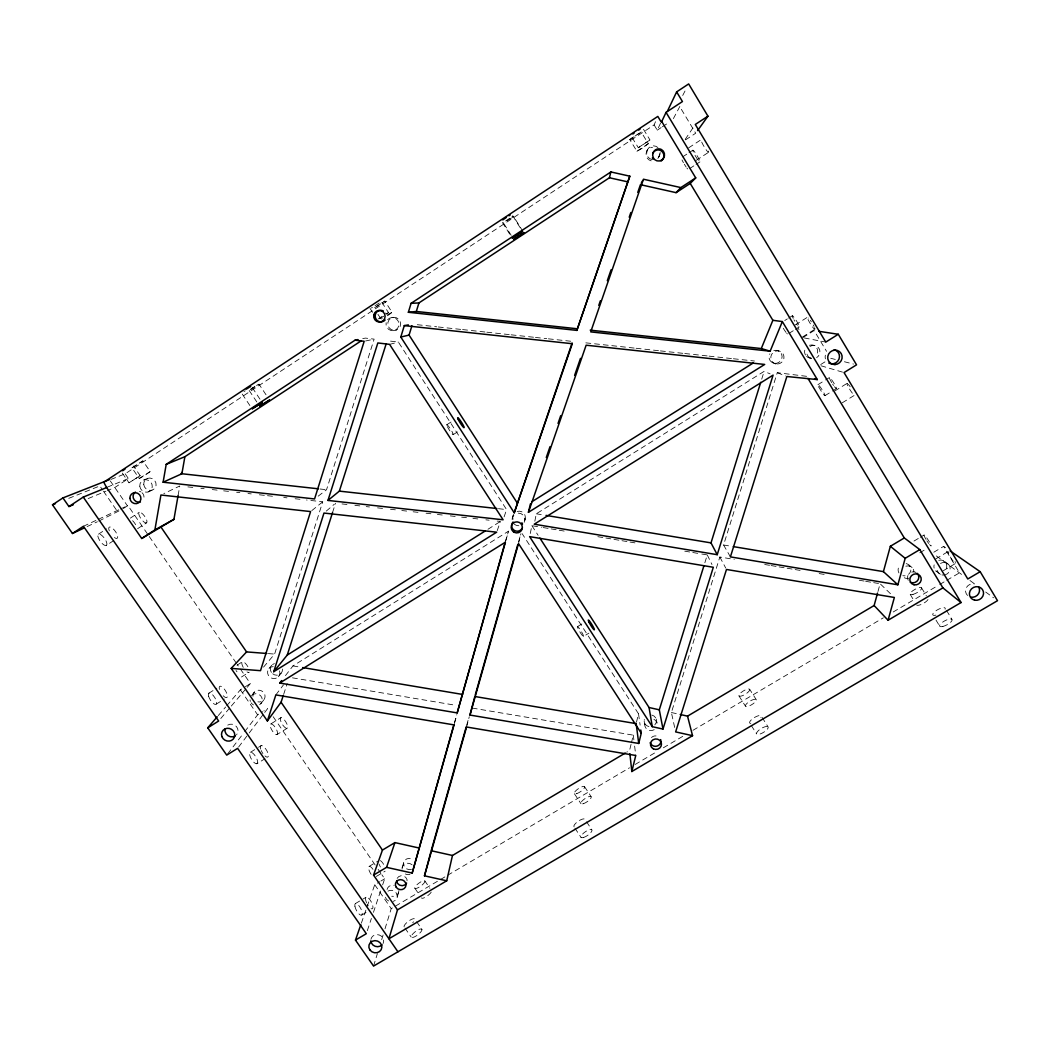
<?xml version="1.0" encoding="UTF-8"?>
<svg xmlns="http://www.w3.org/2000/svg" width="1050" height="1050" viewBox="0 0 1050 1050"><rect width="100%" height="100%" fill="white"/><g stroke="black" fill="none" stroke-linecap="round" stroke-linejoin="round"><path stroke-width="0.75" stroke-dasharray="5 3.75" d="M140.175 475.689L128.993 482.79L140.175 475.689L133.534 465.99M131.959 467.827L142.892 460.898L150.176 471.568L145.307 475.112L139.256 478.511L131.959 467.827L142.892 460.898M178.093 495.521L179.76 485.992L163.813 493.618M534.831 521.22L536.301 513.791L764.124 371.372L770.109 373.866M139.256 478.511L150.176 471.568M530.263 533.505L531.891 525.683L541.551 527.297M524.751 520.813L525.249 518.766M631.05 744.371L629.541 750.514L626.732 752.181M631.418 742.836L633.308 735.158L473.196 708.225M636.484 722.138L638.531 713.816L522.165 533.689M518.503 543.559L520.931 533.715M466.581 727.007L469.271 716.743M877.971 591.518L880.097 583.721L891.069 594.287M454.558 723.082L456.75 715.273M505.851 540.592L508.502 531.169L292.95 665.923L285.39 675.714M466.699 725.209L468.917 717.36M518.621 541.695L520.826 533.872M454.256 723.397L456.816 714.656M397.176 897.278L398.738 892.106M512.308 518.031L512.925 516.009M505.129 542.364L508.502 531.169M373.564 966.066L377.37 953.649M381.675 939.671L383.106 935.012M385.009 928.804L391.217 908.617L394.039 906.951M402.163 867.628L403.686 862.693A6.011 5.644 15.2 0 1 413.529 859.884M704.852 562.747L707.28 554.925L700.836 553.849M761.709 379.168L764.124 371.372M674.651 727.427L671.396 712.517L719.841 557.012L734.265 559.414M730.406 556.894L723.581 544.989L777.263 372.697L809.038 376.622M263.537 667.117L274.614 654.084L322.731 501.795L306.495 499.997M318.163 496.178L326.55 489.72L374.128 339.137L365.413 338.087L362.447 338.678M332.561 512.505L335.514 503.212M283.631 694.431L287.201 683.524M367.329 930.654L371.398 918.461M373.446 912.358L380.572 891.004M382.62 884.901L384.654 878.811L381.872 874.755M504.105 516.876L506.586 509.591L398.37 342.077L387.161 340.725M361.358 923.173L374.732 884.704L379.693 881.751M497.214 530.644L500.443 521.443L497.201 521.076M110.893 479.443L125.173 473.812L654.111 124.924L656.591 119.254M511.179 235.305L503.409 222.889L504.643 221.707M646.866 151.003L647.509 149.625A6.956 6.694 -73.1 0 1 658.048 147.656M654.111 124.924L657.261 130.148L661.133 121.905M522.939 231.473L513.437 216.274L512.177 217.481M682.71 95.471L685.689 89.696M673.391 118.597L680.177 105.814M658.586 157.277L659.347 155.951M685.204 139.348L694.378 125.816M266.031 394.787L259.035 384.248L249.375 390.495M238.586 747.075L248.259 734.252M249.231 732.966L263.734 713.737M264.705 712.451L267.606 708.606L263.865 710.929M275.848 694.903L283.5 684.836M227.719 753.808L243.666 733.018M244.663 731.719L257.618 714.814L262.618 711.716M260.82 703.723L263.629 700.127M278.408 676.699L281.059 673.339M629.738 139.558L641.196 131.998L648.296 143.706L642.259 148.181L636.956 151.292L629.738 139.558L641.196 131.998M252.459 694.418L254.376 692.068M269.049 668.522L271.793 665.214M220.762 718.528L230.278 707.293M231.341 706.033L246.146 688.564M247.209 687.304L250.386 683.563L237.392 664.676M638.242 147.709L649.976 139.978L638.361 147.761L631.772 137.064M218.269 715.575L225.645 706.991M226.695 705.758L240.384 689.824L244.138 687.474M636.956 151.292L648.296 143.706M326.287 511.087L334.359 504.197M387.516 313.622L388.487 312.611L381.951 302.492M381.504 318.99L382.174 318.439M311.811 510.602L322.731 501.795M378.394 318.898L382.016 316.352M250.556 389.274L255.308 386.137M379.208 303.017L373.708 306.639M505.641 220.959L510.681 217.639M511.192 218.216L503.409 222.889M387.555 315.748L392.109 312.375L384.864 301.101L373.971 308.149L384.864 301.101M125.173 473.812L128.428 478.551L114.818 487.515L107.415 490.586M657.261 130.148L661.106 127.614M662.379 126.774L668.798 122.548M98.831 521.062L121.971 509.421M123.336 508.528L127.929 505.509L148.339 535.185M685.558 139.86L695.704 133.219L679.901 106.89M98.477 534.188L106.614 528.859M688.669 147.827L701.059 139.716M130.331 518.136L139.256 512.295M682.592 156.909L687.724 153.549M689.01 152.722L692.856 150.202M106.286 545.436A6.851 2.572 54 0 0 102.401 535.946A6.851 2.572 54 0 0 98.424 538.059A6.851 2.572 54 0 0 106.286 545.436L114.411 540.12M696.203 160.374L708.592 152.289M137.602 528.688L146.514 522.874A6.418 2.205 54.5 0 0 142.761 514.054A6.418 2.205 54.5 0 0 139.348 515.839A6.418 2.205 54.5 0 0 146.514 522.874M689.64 168.591L694.772 165.257M696.058 164.417L699.904 161.91M383.893 316.142L379.746 318.728M446.801 424.738L452.261 421.234M453.206 434.634L458.666 431.143M237.011 665.175L242.091 661.972M784.757 320.512L787.303 318.911M788.576 318.111L792.396 315.709M208.753 693.263L216.851 688.183M795.231 324.936L807.529 317.205M241.5 676.987L249.113 672.21A6.234 2.166 57.4 0 1 247.039 671.895M788.996 333.388L794.102 330.199M795.375 329.398L799.194 326.996M487.974 529.253L500.443 521.443M216.287 704.117L224.372 699.051M802.489 336.998L814.787 329.306M245.385 686.687L250.386 683.563M802.804 337.654L814.117 330.566L826.586 351.356M387.188 315.013L392.07 312.283M820.706 364.534L825.72 361.41M270.874 723.896L280.993 717.622M817.95 384.667L824.289 380.73M825.562 379.942L829.369 377.58M276.872 734.633A6.182 2.192 58.5 0 0 274.26 726.088A6.182 2.192 58.5 0 0 270.467 727.086A6.182 2.192 58.5 0 0 276.872 734.633L287.017 728.372A6.195 2.139 58.5 0 0 284.353 719.841A6.195 2.139 58.5 0 0 280.626 720.799A6.195 2.139 58.5 0 0 287.017 728.372M825.011 395.64L836.456 388.566M250.451 752.272L257.184 748.112M258.523 747.285L261.214 745.618M834.724 391.007L846.983 383.434M256.83 763.757A6.589 2.481 58.8 0 0 254.139 754.491A6.589 2.481 58.8 0 0 249.926 755.803A6.589 2.481 58.8 0 0 256.83 763.757L264.915 758.769M842.323 402.767L854.595 395.207A7.048 0.919 57.8 0 1 849.424 388.841A7.048 0.919 57.8 0 1 847.678 383.67M577.553 626.587L582.96 623.293M583.472 636.457A5.762 0.735 58.7 0 0 579.705 628.937A5.762 0.735 58.7 0 0 578.353 629.173A5.762 0.735 58.7 0 0 583.472 636.457L588.893 633.163M369.036 866.46L377.842 861.197M913.986 541.052L919.026 538.046M920.286 537.285L924.066 535.028M376.32 876.435L385.14 871.185M919.787 552.786L926.1 549.032M380.94 881.016L384.654 878.811M933.804 552.221L943.622 546.394L946.234 548.192M355.346 903.604L366.043 897.251M935.76 558.915L947.914 551.696M361.738 915.075L369.784 910.311M943.346 570.675L955.526 563.469A7.009 0.866 56.8 0 1 949.883 556.277A7.009 0.866 56.8 0 1 948.859 552.352M243.994 391.532L245.214 390.81M395.443 906.111L439.163 880.281M440.567 879.454L446.211 876.12M447.615 875.28L629.514 767.799M635.158 764.466L656.316 751.971M663.364 747.797L683.104 736.129M692.974 730.301L883.339 617.82M893.209 611.979L938.319 585.322M939.737 584.482L945.381 581.149M946.785 580.322L959.477 572.827L943.622 546.394M256.515 385.429L259.035 384.248M386.216 313.74L388.487 312.611M371.333 307.991L372.422 307.401M511.77 217.009L513.437 216.274M87.111 526.588L97.361 521.758M83.436 526.273L96.784 520.039M98.267 519.356L119.031 509.67M120.514 508.974L127.929 505.509M148.194 491.951L152.079 490.179M143.837 479.968L147.761 478.301M88.174 498.566L105.932 491.19M107.166 487.213L128.428 478.551M68.775 498.33L99.842 485.94L102.546 489.864M389.589 344.374L398.37 342.077M365.61 340.988L374.128 339.137M392.884 330.711L396.257 330.081A6.549 6.392 66.6 0 0 398.475 319.043A6.549 6.392 66.6 0 0 387.923 322.442A6.549 6.392 66.6 0 0 396.257 330.081M392.083 317.546L393.816 317.336M268.38 653.599L274.614 654.084M417.27 324.699L436.682 326.799M438.309 326.97L460.963 329.411M462.591 329.582L485.244 332.023M486.859 332.194L509.526 334.635M511.14 334.819L533.807 337.247M535.421 337.431L546.748 338.651M548.376 338.822L571.029 341.263M585.847 342.851L610.168 345.476M611.783 345.647L634.489 348.101M636.103 348.272L658.809 350.713M660.424 350.897L683.13 353.338M684.758 353.509L707.451 355.95M709.078 356.134L731.771 358.575M733.399 358.746L754.478 361.016M320.053 488.998L326.55 489.72M498.474 508.686L506.586 509.591M187.884 486.885L192.767 487.423M200.891 488.329L204.133 488.683M212.257 489.576L217.127 490.114M223.637 490.836L228.506 491.374M236.631 492.279L239.873 492.634M247.997 493.526L251.252 493.894M259.376 494.786L265.873 495.508M267.501 495.692L275.625 496.584M283.749 497.477L286.991 497.844M295.116 498.737L299.985 499.275M341.985 503.921L348.456 504.63M354.913 505.352L359.769 505.89M366.24 506.599L369.469 506.966M377.554 507.859L384.024 508.567M390.495 509.289L395.338 509.814M401.809 510.536L406.665 511.074M413.123 511.783L417.979 512.321M426.064 513.214L430.907 513.752M437.377 514.461L442.234 514.999M450.319 515.891L455.162 516.429M461.633 517.151L466.489 517.689M472.946 518.398L477.803 518.936M485.887 519.829L489.116 520.183M536.301 513.791L544.399 515.143M723.581 544.989L731.653 546.341M543.152 527.559L549.596 528.636M551.197 528.911L557.642 529.974M559.243 530.25L565.688 531.313M597.857 536.681L604.301 537.758M605.903 538.02L612.347 539.096M613.948 539.372L620.393 540.435M621.994 540.711L628.438 541.774M630.039 542.049L636.484 543.126M684.744 551.171L691.189 552.234M692.79 552.51L699.234 553.586M764.715 564.493L769.519 565.294M771.12 565.556L777.525 566.633M779.139 566.895L785.544 567.971M787.146 568.234L793.564 569.297M795.165 569.572L801.57 570.636M819.197 573.576L825.615 574.639M859.267 580.256L864.071 581.057M865.672 581.319L872.091 582.396M873.692 582.658L878.496 583.459M292.95 665.923L301.022 667.288M292.451 677.828L456.173 705.364M804.326 337.956L825.759 342.09M812.779 345.096L814.971 345.568M671.396 712.517L678.733 714.158M830.747 358.286L835.301 359.441M844.41 361.751L853.506 364.061M809.497 357.906L811.65 358.496M777.171 350.451L779.021 350.976M820.982 365.767L842.507 372.12M772.367 362.657L775.779 363.877M777.263 372.697L785.505 375.966M944.947 561.697L948.294 564.152M936.337 555.936L963.861 576.109M969.964 580.506L975.214 584.351M985.701 592.043L993.562 597.804M939.054 573.366L935.786 570.832A6.51 6.156 -27.4 0 0 938.647 572.329M909.064 565.084L912.082 567.564M103.451 491.177L117.876 512.098M240.384 689.824L257.618 714.814M374.732 884.704L391.217 908.617M416.64 921.69L421.956 929.421A6.641 2.034 -37.2 0 1 414.461 936.902A6.641 2.034 -37.2 0 1 413.28 933.397A6.641 2.034 -37.2 0 1 421.956 929.421M149.271 536.537L236.46 663.337M273.171 716.717L377.226 867.996M378.158 869.347L380.94 873.403M110.303 480.952L127.431 505.837M404.946 928.016L411.167 937.046M414.789 888.142L418.963 894.219M122.325 473.091L128.993 482.79M424.922 881.029A6.208 1.759 -36.4 0 1 417.9 887.841A6.208 1.759 -36.4 0 1 416.758 884.914A6.208 1.759 -36.4 0 1 424.922 881.029L429.909 888.326M252.341 387.726L262.211 402.544M249.178 390.495L257.079 402.347M242.261 394.104L251.252 407.597M574.901 828.122L581.057 837.428M574.389 793.721L580.991 803.736M586.569 821.809L591.832 829.776M584.509 786.594L591.097 796.596M377.974 314.344L381.242 319.41M370.033 308.398L372.553 312.296M531.891 525.683L538.112 535.329M762.103 717.413L768.167 727.02A6.733 2.257 -31.4 0 1 760.253 733.95A6.733 2.257 -31.4 0 1 758.691 730.341A6.733 2.257 -31.4 0 1 768.167 727.02M738.898 695.809L745.408 706.112M751.354 725.616L756.564 733.832M749.753 689.391A6.313 1.929 -31.5 0 1 742.284 695.756A6.313 1.929 -31.5 0 1 740.946 692.672A6.313 1.929 -31.5 0 1 749.753 689.391L756.276 699.694A6.313 1.982 -31.4 0 1 748.821 706.099A6.313 1.982 -31.4 0 1 747.442 702.936A6.313 1.982 -31.4 0 1 756.276 699.694M512.636 215.67L522.441 231.354M502.359 222.456L512.177 238.101M910.219 594.431L914.248 601.059M921.493 587.764L926.323 595.731M643.519 129.308L649.976 139.978M935.996 620.091L939.803 626.364M946.549 610.47L951.878 619.29M719.841 557.012L725.734 568.076M707.28 554.925L711.979 564.519M656.263 719.079L656.946 722.872M644.149 720.996L644.726 724.802M638.531 713.816L640.119 725.143M633.308 735.158L633.872 739.843M634.633 746.104L635.762 755.488M908.25 580.283A5.736 5.434 -26 0 1 910.35 572.696M911.715 572.106A5.736 5.434 -26 0 1 916.02 572.499M397.163 878.338A5.303 4.961 15.3 0 1 407.072 881.882M651.472 737.533A5.46 5.224 -2.2 0 1 659.203 737.297M139.44 491.4A5.631 5.329 45.3 0 1 140.805 491.886M142.013 492.712A5.631 5.329 45.3 0 1 142.761 500.469M385.573 312.992A5.814 5.657 66.5 0 1 386.229 314.357M282.502 669.073A6.169 5.867 29.8 0 1 272.462 673.628M271.399 672.42A6.169 5.867 29.8 0 1 274.391 663.587M279.536 670.858A6.221 5.919 29.8 0 1 275.257 678.471A6.221 5.919 29.8 0 1 267.658 673.326A6.221 5.919 29.8 0 1 273.249 666.606M773.784 350.608A6.641 6.444 -45.9 0 1 782.106 356.554A6.641 6.444 -45.9 0 1 773.955 363.234A6.641 6.444 -45.9 0 1 769.86 353.824M517.178 511.429A6.313 6.221 15.5 0 1 523.74 521.614M513.082 519.238A6.313 6.221 15.5 0 1 513.489 514.487M518.831 525.709A6.366 6.287 15.5 0 1 514.251 524.042M512.177 519.671A6.366 6.287 15.5 0 1 515.091 514.106M518.241 513.135A6.366 6.287 15.5 0 1 524.186 522.349M651.761 715.024A6.195 5.932 -2.3 0 1 654.832 724.854M648.913 726.574A6.195 5.932 -2.3 0 1 644.306 719.46M906.189 563.574A6.471 6.156 -26.3 0 1 910.704 571.029A6.471 6.156 -26.3 0 1 902.829 575.702M898.944 572.959A6.471 6.156 -26.3 0 1 899.981 565.412M411.442 869.426A6.011 5.644 15.2 0 1 403.686 862.68M905.835 566.173A6.536 6.208 -26.2 0 1 913.959 571.935M909.142 578.169A6.536 6.208 -26.2 0 1 902.895 576.765M409.986 874.414A6.064 5.683 15.2 0 1 405.379 873.967M402.045 869.111A6.064 5.683 15.2 0 1 412.072 864.793M653.927 719.329A6.247 5.985 -2.3 0 1 657.038 725.97M654.242 729.684A6.247 5.985 -2.3 0 1 645.461 721.783M387.621 319.686A6.615 6.457 66.4 0 1 398.173 321.077A6.615 6.457 66.4 0 1 393.461 330.658A6.615 6.457 66.4 0 1 386.137 322.717M659.387 153.799A6.878 6.641 -73.1 0 1 657.576 158.747M651.197 160.847A6.878 6.641 -73.1 0 1 652.536 147.289M651.879 159.561A6.956 6.694 -73.1 0 1 647.522 149.625M660.148 152.447A6.956 6.694 -73.1 0 1 658.311 157.447M371.136 874.348A6.156 2.087 61.3 0 1 368.681 866.946A6.156 2.087 61.3 0 1 372.947 869.321M380.415 866.959A6.156 2.047 61.2 0 1 379.129 864.111M380.363 860.606A6.156 2.047 61.2 0 1 384.536 866.092M252.958 696.294A6.143 5.828 29.2 0 1 259.048 690.204A6.143 5.828 29.2 0 1 265.046 696.924A6.143 5.828 29.2 0 1 257.906 701.846M251.501 695.586A6.195 5.867 29.2 0 1 260.715 695.874A6.195 5.867 29.2 0 1 259.639 704.707M253.536 704.904A6.195 5.867 29.2 0 1 251.121 702.804M250.399 701.387A6.195 5.867 29.2 0 1 250.058 699.851M398.842 890.649A5.985 5.591 15.6 0 1 391.729 896.254M387.056 889.494A5.985 5.591 15.6 0 1 394.078 885.321M387.962 891.122A6.037 5.631 15.6 0 1 396.677 893.642A6.037 5.631 15.6 0 1 393.199 901.386M388.618 900.939A6.037 5.631 15.6 0 1 385.284 896.109M260.715 749.083A6.602 2.428 58.8 0 1 263.169 746.261A6.602 2.428 58.8 0 1 268.301 754.517A6.602 2.428 58.8 0 1 264.981 755.934M262.907 753.533A6.602 2.428 58.8 0 1 261.253 750.54M366.594 902.842A6.576 2.31 61.8 0 1 366.87 897.12A6.576 2.31 61.8 0 1 372.291 904.142A6.576 2.31 61.8 0 1 371.096 908.657M368.261 905.822A6.576 2.31 61.8 0 1 367.369 904.378M132.628 520.721A6.418 2.257 54.4 0 1 136.251 525.984M236.027 670.53A6.221 2.218 57.4 0 1 236.985 671.79M243.246 667.38A6.234 2.166 57.4 0 1 242.918 661.736A6.234 2.166 57.4 0 1 248.64 668.207M109.305 530.893A6.864 2.52 54.1 0 1 111.326 527.441A6.864 2.52 54.1 0 1 117.456 535.447A6.864 2.52 54.1 0 1 114.397 537.534M219.437 689.404A6.641 2.467 57.5 0 1 222.548 687.264A6.641 2.467 57.5 0 1 227.43 696.058A6.641 2.467 57.5 0 1 222.652 695.179M227.732 725.104A6.681 6.287 28.8 0 1 236.526 734.882M370.926 939.264A6.484 6.011 15.5 0 1 379.339 935.025A6.484 6.011 15.5 0 1 383.04 943.569M955.054 561.592A7.009 0.866 56.8 0 1 955.474 562.577M848.361 384.379A7.048 0.919 57.8 0 1 850.172 386.741M926.008 539.385A6.536 0.761 57 0 1 924.709 535.421A6.536 0.761 57 0 1 930.234 543.441A6.536 0.761 57 0 1 929.604 544.596M928.751 543.506A6.536 0.761 57 0 1 926.888 540.816M831.718 382.646A6.576 0.801 57.9 0 1 829.986 377.79A6.576 0.801 57.9 0 1 835.629 386.216A6.576 0.801 57.9 0 1 834.435 386.702M833.556 385.481A6.576 0.801 57.9 0 1 832.624 384.103M814.564 327.652A7.088 0.932 58.3 0 1 813.186 327.784A7.088 0.932 58.3 0 1 808.119 319.673A7.088 0.932 58.3 0 1 808.592 318.071M810.364 320.342A7.088 0.932 58.3 0 1 811.361 321.825M813.238 324.975A7.088 0.932 58.3 0 1 813.999 326.419M798 328.099A7.088 0.853 58.2 0 1 798.997 329.582M708.422 151.069A7.337 0.945 59.4 0 1 704.183 146.764A7.337 0.945 59.4 0 1 701.886 140.162M793.222 318.426A6.628 0.814 58.3 0 1 793.367 316.522A6.628 0.814 58.3 0 1 798.394 324.293A6.628 0.814 58.3 0 1 798.223 326.169M797.462 325.251A6.628 0.814 58.3 0 1 796.609 324.056M794.771 321.234A6.628 0.814 58.3 0 1 793.931 319.777M787.356 333.952A6.615 0.748 58.3 0 1 786.778 333.349M786.043 332.417A6.615 0.748 58.3 0 1 782.526 326.957M697.646 159.548A6.838 0.827 59.3 0 1 692.829 150.268A6.838 0.827 59.3 0 1 698.119 157.434A6.838 0.827 59.3 0 1 698.46 160.65M687.632 168.958A6.825 0.761 59.2 0 1 686.962 168.157M686.149 167.042A6.825 0.761 59.2 0 1 684.337 164.22M683.445 162.697A6.825 0.761 59.2 0 1 682.001 159.928M825.418 358.877A7.297 7.022 -44.3 0 1 825.392 355.176M967.536 595.468A7.101 6.681 -26.6 0 1 974.439 583.918M938.739 560.306A6.51 6.156 -27.4 0 1 944.869 570.504M934.133 568.102A6.51 6.156 -27.4 0 1 934.159 564.874M809.379 345.253A6.668 6.444 -45.4 0 1 815.811 355.937M811.191 358.05A6.668 6.444 -45.4 0 1 806.544 356.344M805.494 355.031A6.668 6.444 -45.4 0 1 805.429 348.482M940.472 563.43A6.562 6.208 -27.3 0 1 949.686 566.134A6.562 6.208 -27.3 0 1 945.302 574.77M943.622 575.033A6.562 6.208 -27.3 0 1 941.942 574.888M940.38 574.311A6.562 6.208 -27.3 0 1 937.414 567.367M809.957 346.461A6.733 6.497 -45.3 0 1 819.013 348.482A6.733 6.497 -45.3 0 1 816.664 357.63M810.049 357.919A6.733 6.497 -45.3 0 1 806.899 350.608M404.066 926.73A6.641 1.982 -37 0 1 411.626 919.288A6.641 1.982 -37 0 1 412.716 922.74M574.022 826.783A6.615 2.113 -34.4 0 1 580.164 820.063A6.615 2.113 -34.4 0 1 584.273 821.362M431.235 892.106A6.195 1.811 -36.5 0 1 425.854 896.936A6.195 1.811 -36.5 0 1 421.457 897.868M935.957 615.129A7.048 2.231 -28.4 0 1 933.24 613.226A7.048 2.231 -28.4 0 1 941.01 608.212A7.048 2.231 -28.4 0 1 945.118 609.21M927.977 599.537A6.576 2.008 -28.7 0 1 922.359 603.947A6.576 2.008 -28.7 0 1 916.663 605.049M750.803 723.45A6.746 2.192 -31.4 0 1 754.582 717.426A6.746 2.192 -31.4 0 1 760.883 717.531M777.486 364.035A6.707 6.497 -45.8 0 0 783.077 353.889A6.707 6.497 -45.8 0 0 771.645 354.375A6.707 6.497 -45.8 0 0 777.486 364.035M143.745 484.483A6.379 6.037 46 0 0 153.51 489.497A6.379 6.037 46 0 0 152.513 478.734A6.379 6.037 46 0 0 143.745 484.483M139.781 486.202A6.431 6.09 45.9 0 0 149.638 491.269A6.431 6.09 45.9 0 0 148.627 480.401A6.431 6.09 45.9 0 0 139.781 486.202M354.913 906.308A6.576 2.363 62 0 0 361.134 915.246A6.576 2.363 62 0 0 359.546 906.465A6.576 2.363 62 0 0 354.913 906.308M208.622 696.242A6.641 2.52 57.5 0 0 215.709 704.445A6.641 2.52 57.5 0 0 213.202 695.415A6.641 2.52 57.5 0 0 208.622 696.242M818.803 386.951A6.562 0.735 57.9 0 0 824.828 395.706A6.562 0.735 57.9 0 0 820.798 387.778A6.562 0.735 57.9 0 0 818.803 386.951M583.708 837.441A6.615 2.166 -34.5 0 0 592.043 830.314A6.615 2.166 -34.5 0 0 583.616 833.057A6.615 2.166 -34.5 0 0 583.708 837.441M583.472 803.657A6.195 1.903 -34.1 0 0 591.281 797.068A6.195 1.903 -34.1 0 0 583.38 799.798A6.195 1.903 -34.1 0 0 583.472 803.657M576.857 793.603A6.208 1.851 -34.1 0 0 584.692 787.054A6.208 1.851 -34.1 0 0 576.817 789.823A6.208 1.851 -34.1 0 0 576.857 793.603M942.874 626.469A7.035 2.284 -28.2 0 0 952.14 619.828A7.035 2.284 -28.2 0 0 942.519 622.217A7.035 2.284 -28.2 0 0 942.874 626.469M913.001 594.418A6.589 1.956 -28.8 0 0 921.716 588.223A6.589 1.956 -28.8 0 0 912.896 590.664A6.589 1.956 -28.8 0 0 913.001 594.418M447.366 426.602A5.906 0.761 57.3 0 0 452.97 434.621A5.906 0.761 57.3 0 0 449.689 427.836A5.906 0.761 57.3 0 0 447.366 426.602"/><path stroke-width="1.5" d="M576.87 330.396L629.816 176.177L610.89 171.951L411.088 303.332L408.358 312.283L576.87 330.396L629.816 176.177M84.184 527.966L72.463 533.479L52.5 504.814L62.934 497.91L68.933 506.546L83.265 497.083L106.641 487.554L141.711 538.479L154.888 529.896L160.912 495.009L310.59 511.573L260.518 670.674L231.184 668.391L246.566 651.906L266.818 653.481M355.044 340.187L364.179 341.289L314.567 498.947L163.118 482.212L166.202 464.363L355.044 340.187L358.011 339.583M141.711 538.479L173.933 519.356L178.093 495.521M361.305 340.777L184.892 456.697L181.899 473.747L163.118 482.212M697.581 130.594L707.936 116.169L688.669 83.934L676.646 91.888L682.447 101.561L666.054 112.376L961.052 602.543L388.92 938.766L397.491 909.864L446.723 880.793L452.471 855.474L625.327 753.021M528.439 512.308L586.136 345.201L764.689 364.442L528.439 512.308L530.434 503.842M680.203 714.486L687.54 716.139L692.541 735.683L631.824 771.514L635.762 755.488L466.581 727.007L424.476 875.818L446.723 880.793M636.129 723.621L474.823 696.504L469.967 715.063L638.728 743.453L641.248 733.228L640.789 729.986M411.088 303.332L418.924 302.925L609.42 177.765L610.89 171.951M424.476 875.818L430.762 852.285M687.54 716.139L874.125 605.522L877.538 593.066M919.813 549.596L905.179 558.311L897.868 584.798L883.418 571.62L890.347 546.289L904.299 537.954L919.813 549.596L942.9 587.882L961.052 602.543M874.125 605.522L888.064 620.248L894.364 597.463L726.482 569.467L675.636 731.903L692.541 735.683M397.491 909.864L373.551 875.096L386.571 867.339L412.178 873.062L453.823 724.867L275.848 694.903L267.369 720.93L231.184 668.391M457.183 712.911L505.129 542.364L279.72 683.051L457.183 712.911L505.417 542.168M412.178 873.062L454.112 724.644M466.252 726.784L431.183 850.723L452.471 855.474M475.269 694.929L517.729 544.819M469.967 715.063L518.503 543.559L641.248 733.228M408.345 324.896L404.289 325.618L400.798 337.037L514.238 512.807L572.119 342.969M517.217 502.911L409.067 335.081L411.928 325.736M408.358 312.283L416.312 311.469L418.924 302.925M662.983 729.067L713.317 567.276L529.62 536.629L652.273 726.679L662.983 729.067L659.308 709.813L703.881 565.871M717.229 554.689L773.089 375.113L534.24 524.199L717.229 554.689L711.008 542.889L760.738 382.292M273.735 671.711L323.978 513.056L496.676 532.179L273.735 671.711L287.254 655.056L485.205 530.985M327.967 500.43L377.842 342.943L389.589 344.374L503.108 519.789L327.967 500.43L339.36 491.124L386.177 343.822M287.254 655.056L332.561 512.505M267.369 720.93L281.072 702.227L283.119 695.992M386.571 867.339L394.918 842.599L419.409 848.085M514.238 512.807L572.289 343.717L404.289 325.618M546.276 457.498L550.016 446.657M558.036 423.413L560.713 415.669M574.613 375.388L580.492 358.352M598.776 305.392L600.377 300.759M607.32 280.639L611.061 269.811M629.212 217.192L630.814 212.546M637.757 192.426L640.434 184.682L676.069 192.649L690.231 183.435L695.73 177.896L661.736 121.511L666.054 112.376M950.145 550.909L980.175 571.686L997.5 600.692L373.564 966.066L355.477 940.091L360.833 924.709M373.551 875.096L382.449 850.067L394.918 842.599M590.218 330.159L761.289 348.548L772.866 320.303L690.231 183.435M695.73 177.896L680.846 187.582L643.44 179.222L590.73 331.892L770.149 351.186L782.342 321.562L772.866 320.303M667.38 111.287L676.646 91.888M641.183 183.317L642.692 180.587M182.162 472.277L181.177 473.668L318.426 488.814M279.72 683.051L281.61 680.597M355.477 940.091L366.306 933.712L237.615 748.348L226.721 755.108L207.729 727.834L217.219 716.796M676.069 192.649L680.846 187.582M502.806 219.923L506.363 217.416M632.874 134.032L634.134 133.101M122.64 470.767L124.989 469.14M106.641 487.554L103.753 482.252L657.825 116.419L661.133 121.905L661.736 121.511M72.463 533.479L83.436 526.273L218.649 721.022L207.729 727.834M707.936 116.169L695.297 124.464L825.759 342.09L838.281 334.281L856.538 364.836L844.043 372.579L967.785 578.996L980.175 571.686M532.153 501.559L753.336 362.933M246.291 389.13L248.837 387.581M638.636 130.069L640.028 129.202M888.064 620.248L942.9 587.882M508.988 215.762L510.103 215.106M154.888 529.896L173.933 519.356M249.9 386.991L250.727 386.571M68.933 506.546L73.382 504.696M166.202 464.363L184.892 456.697M52.5 504.814L55.453 503.633M62.934 497.91L109.397 479.64M400.798 337.037L409.067 335.081M782.342 321.562L817.32 379.575L786.87 376.504L730.406 556.894L897.868 584.798M416.312 311.469L577.001 328.742M339.36 491.124L496.847 508.515M818.947 331.314L838.281 334.281M546.013 515.406L711.008 542.889M733.267 546.604L883.418 571.62M302.649 667.551L462.604 694.444M609.42 177.765L627.454 181.794M539.884 538.086L649.071 707.529L659.308 709.813M761.289 348.548L770.149 351.186M814.564 378.591L817.32 379.575M890.347 546.289L905.179 558.311M83.265 497.083L397.937 951.799M161.306 527.572L246.566 651.906M281.072 702.227L382.449 850.067M807.975 378.433L904.299 537.954M649.071 707.529L652.273 726.679M636.156 723.529L638.728 743.453M629.895 753.756L631.824 771.514M406.613 883.089A5.303 4.961 15.3 0 1 396.611 880.858M917.201 573.326A5.736 5.434 -26 0 1 910.311 582.212M660.686 739.594A5.46 5.224 -2.2 0 1 657.011 746.104A5.46 5.224 -2.2 0 1 650.212 742.626M140.438 501.979A5.631 5.329 45.3 0 1 135.345 492.109M661.119 161.096A6.09 5.867 -72.5 0 0 660.831 150.583L659.4 150.058A6.09 5.867 -72.5 0 0 652.837 153.221M653.008 159.285A6.09 5.867 -72.5 0 1 652.391 157.854M522.152 528.294A5.578 5.499 15.3 0 1 514.014 530.211A5.578 5.499 15.3 0 1 513.069 521.981M521.889 522.782A5.578 5.499 15.3 0 1 522.519 524.094M385.114 320.014A5.814 5.657 66.5 0 1 377.475 320.696A5.814 5.657 66.5 0 1 375.992 313.005A5.814 5.657 66.5 0 1 383.368 310.971M235.252 735.932A6.681 6.287 28.8 0 1 225.015 729.067M382.095 944.842A6.484 6.011 15.5 0 1 370.821 940.839M834.133 349.729A7.297 7.022 -44.3 0 1 838.963 359.166A7.297 7.022 -44.3 0 1 828.778 363.064M978.666 586.924A7.101 6.681 -26.6 0 1 970.646 597.109M652.837 153.667L652.68 155.256A6.143 5.919 -72.5 0 0 661.723 160.086A6.143 5.919 -72.5 0 0 661.434 149.507L659.991 148.969A6.143 5.919 -72.5 0 0 652.837 153.667M512.269 237.93L522.441 231.354L512.269 237.93M513.87 239.269L523.806 232.851L513.87 239.269M252.289 408.739L262.211 402.544L252.289 408.739M259.862 406.101L269.535 400.063L259.862 406.101M514.172 532.271L512.977 531.431A5.618 5.539 15.3 0 1 519.33 522.467L520.538 523.294A5.618 5.539 15.3 0 1 514.172 532.271M914.038 584.771A5.775 5.473 -25.9 0 0 921.073 577.749A5.775 5.473 -25.9 0 0 911.531 575.61A5.775 5.473 -25.9 0 0 914.038 584.771M396.257 887.303A5.342 5.001 15.3 0 0 405.444 887.066A5.342 5.001 15.3 0 0 400.365 879.651A5.342 5.001 15.3 0 0 396.257 887.303M653.363 748.834A5.499 5.25 -2.1 0 0 661.474 744.043A5.499 5.25 -2.1 0 0 653.087 739.738A5.499 5.25 -2.1 0 0 653.363 748.834M129.924 498.383A5.67 5.368 45.2 0 0 138.613 502.845A5.67 5.368 45.2 0 0 137.708 493.29A5.67 5.368 45.2 0 0 129.924 498.383M373.774 315A5.854 5.696 66.4 0 0 381.229 321.825A5.854 5.696 66.4 0 0 383.171 311.955A5.854 5.696 66.4 0 0 373.774 315M221.891 736.562A6.733 6.339 28.8 0 0 233.218 739.108A6.733 6.339 28.8 0 0 229.333 728.438A6.733 6.339 28.8 0 0 221.891 736.562M369.928 949.922A6.549 6.064 15.5 0 0 381.189 949.659A6.549 6.064 15.5 0 0 374.942 940.642A6.549 6.064 15.5 0 0 369.928 949.922M834.96 364.573A7.363 7.101 -44.2 0 0 841.168 353.469A7.363 7.101 -44.2 0 0 828.634 354.008A7.363 7.101 -44.2 0 0 834.96 364.573M974.558 600.141A7.166 6.746 -26.5 0 0 983.351 591.478A7.166 6.746 -26.5 0 0 971.539 588.827A7.166 6.746 -26.5 0 0 974.558 600.141M458.299 419.593A5.906 0.709 57.4 0 0 463.877 427.639A5.906 0.709 57.4 0 0 460.556 420.879A5.906 0.709 57.4 0 0 458.299 419.593M589.207 622.558A5.762 0.682 58.6 0 0 594.3 629.869A5.762 0.682 58.6 0 0 590.481 622.374A5.762 0.682 58.6 0 0 589.207 622.558"/></g></svg>
